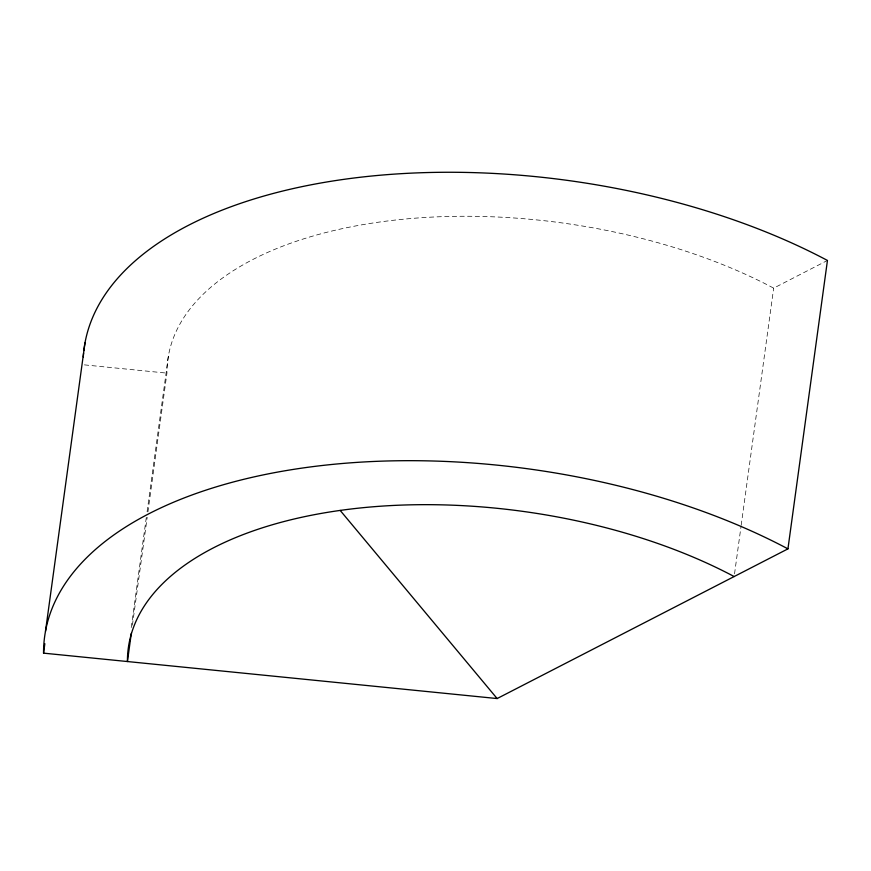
<?xml version="1.0" encoding="UTF-8"?>
<svg xmlns="http://www.w3.org/2000/svg" width="871" height="871" viewBox="0 0 871 871"><rect width="100%" height="100%" fill="white"/><g stroke="black" fill="none" stroke-linecap="round" stroke-linejoin="round"><path stroke-width="0.65" stroke-dasharray="4.36 3.27" d="M131.227 627.566L146.361 517.058M147.101 511.669L168.517 355.335M132.414 625.149L147.188 517.341M147.928 511.941L166.938 373.136A372.255 188.931 7.8 0 1 379.68 222.018A372.255 188.931 7.8 0 1 773.666 288.138L827.45 260.451M734.536 573.847L740.992 526.683M741.177 525.333L773.666 288.138M84.411 364.873L166.938 373.136"/><path stroke-width="1.31" d="M45.488 631.301L84.988 342.902M83.845 350.545A456.72 231.806 7.8 0 1 356.718 177.673A456.72 231.806 7.8 0 1 827.45 260.451L787.939 548.861L497.134 698.553L43.55 653.141L44.846 643.713M131.314 633.239L127.427 661.535A372.255 188.931 7.8 0 1 340.169 510.417A372.255 188.931 7.8 0 1 734.166 576.548M340.169 510.417L497.134 698.553M43.55 653.141A456.72 231.806 7.8 0 1 304.556 467.738A456.72 231.806 7.8 0 1 787.939 548.861M83.278 356.979A456.72 231.806 7.8 0 1 83.572 353.114"/></g></svg>
